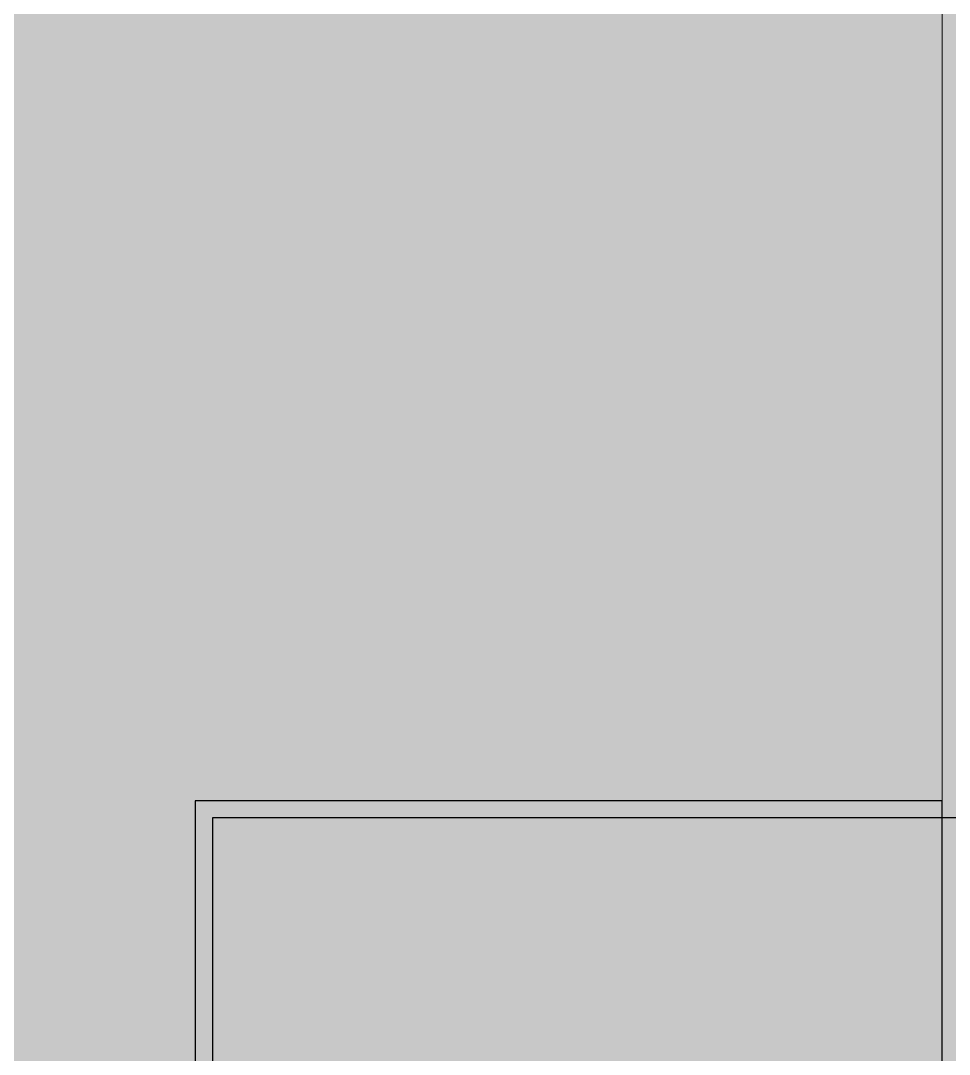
# Model space of a CAD drawing. Header units: inches. Extents: x 143994 to 247866, y 243815 to 272761.
# Drawn here: x 163197 to 164813, y 261275 to 263074 of the extents above; entities that cross this region are included whole.
import ezdxf

# ---------------------------------------------------------------- set-up
doc = ezdxf.new("R2010")
doc.units = ezdxf.units.IN
doc.header["$LTSCALE"] = 1000
doc.header["$MEASUREMENT"] = 0
doc.layers.get('DEFPOINTS').update_dxf_attribs({"color": 62})
for name, color, linetype in [('0-建筑1F', 127, 'Continuous'), ('0-建筑2F', 127, 'Continuous'), ('STAIR', 142, 'Continuous')]:
    doc.layers.add(name, color=color, linetype=linetype)
doc.layers.add('W-保温层', color=8, linetype='Continuous', lineweight=13)

# ---------------------------------------------------------------- blocks, each defined once
blk = doc.blocks.new('144')
at = {"layer": 'STAIR', "color": 127}
for p, q in [((645761.9, -378470.3), (644461.9, -378470.3)), ((644461.9, -378470.3), (644461.9, -379670.3)), ((645761.9, -378970.3), (645761.9, -378470.3))]:
    blk.add_line(p, q, dxfattribs=at)
at = {"layer": 'W-保温层', "color": 127}
blk.add_line((645761.9, -387950.3), (645761.9, -376410.3), dxfattribs=at)
blk = doc.blocks.new('1442323')
at = {"layer": 'STAIR', "color": 127}
for p, q in [((687811.9, -378559.3), (686511.9, -378559.3)), ((686511.9, -378559.3), (686511.9, -379759.3))]:
    blk.add_line(p, q, dxfattribs=at)

msp = doc.modelspace()

# ---------------------------------------------------------------- hatches: boundary and pattern name
at = {"layer": 'DEFPOINTS'}
h = msp.add_hatch(dxfattribs=at)
h.set_pattern_fill('ANSI31', color=250)
h.set_pattern_definition([(45, (-65482.5842, -4e-05), (-1.122532015, 1.122532015), [])])
h.paths.add_polyline_path([(182383.45, 243814.78), (157803.44, 243814.78), (157803.44, 270814.78), (182383.45, 270814.78)])

# ---------------------------------------------------------------- block references
at = {"layer": '0-建筑1F'}
msp.add_blockref('144', (-480961.31, 640186.38), dxfattribs=at)
at = {"layer": '0-建筑2F'}
msp.add_blockref('1442323', (-522981.31, 640245.41), dxfattribs=at)

doc.saveas('drawing.dxf')
